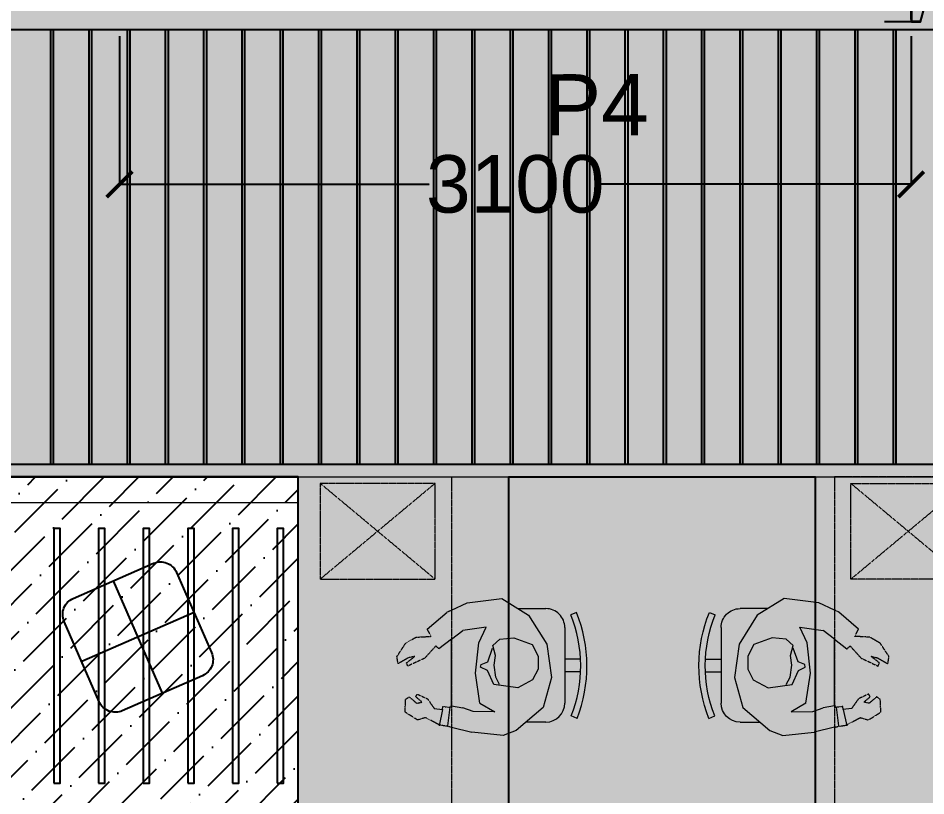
# Model space of a CAD drawing. Header units: millimetres. Extents: x 263321 to 2483465, y 33647 to 614421.
# Drawn here: x 2383300 to 2386855, y 391732 to 394776 of the extents above; entities that cross this region are included whole.
import ezdxf

# ---------------------------------------------------------------- set-up
doc = ezdxf.new("R2010")
doc.units = ezdxf.units.MM
doc.header["$PDMODE"] = 3
doc.linetypes.add('( Hidden )', pattern=[0.375, 0.25, -0.125])
doc.linetypes.add('HIDDEN', pattern=[0.375, 0.25, -0.125])
for name, color, linetype, lineweight in [('A-FURN-HUMAN', 252, 'Continuous', 9), ('A-FURN-MODULAR-CHAIR', 5, 'Continuous', 5), ('A-FURN-MODULAR-PEDESTAL', 253, 'Continuous', 5), ('FURNITURE', 30, 'Continuous', 5), ('TOA-FL-CPT-1', 8, 'Continuous', 5), ('TOA-FURN-LOUNGE', 143, 'Continuous', 9)]:
    doc.layers.add(name, color=color, linetype=linetype, lineweight=lineweight)
for name, color, linetype in [('A-PLAN-DOOR', 7, 'Continuous'), ('CEILING TOA', 250, 'Continuous'), ('FIN WALL GRAPHIC', 10, 'Continuous'), ('FLOORING TOA', 7, 'Continuous'), ('I-FUR', 7, 'Continuous'), ('I-FURN', 7, 'Continuous')]:
    doc.layers.add(name, color=color, linetype=linetype)
doc.styles.add('ARIAL', font='arial.ttf')
doc.styles.add('TEXT @ 150', font='arial.ttf', dxfattribs={"height": 225})
doc.dimstyles.new('DIM @ 150', dxfattribs={"dimtxt": 225, "dimasz": 100, "dimexe": 1, "dimexo": 0, "dimgap": 0.5, "dimtad": 0, "dimdec": 0, "dimzin": 0, "dimdsep": 46, "dimtxsty": 'TEXT @ 150', "dimblk": 'ARCHTICK', "dimcen": -2, "dimclrd": 8, "dimclre": 8, "dimclrt": 256, "dimadec": 0, "dimazin": 0, "dimtfac": 1, "dimtdec": 0, "dimtofl": 0, "dimtmove": 0, "dimatfit": 3, "dimldrblk": 'OPEN90', "dimfxl": 1, "dimtolj": 1, "dimtzin": 0, "dimlwd": -1, "dimlwe": -1, "dimarcsym": 0})

# ---------------------------------------------------------------- blocks, each defined once
blk = doc.blocks.new('A$C3F28102C')
at = {"layer": 'A-PLAN-DOOR'}
h = blk.add_hatch(dxfattribs=at)
h.set_pattern_fill('ANSI31', color=256, style=0)
h.set_pattern_definition([(315, (-1529.3283, 1000.1135), (-0.44194174, -0.44194174), [])])
h.paths.add_polyline_path([(1.3, -14.9), (0, -14.9), (0, 0), (1.3, 0)])
h.paths.add_polyline_path([(1.3, 0.2), (1.3, 0), (0, 0), (0, 1.1, 0.115729)])
h.paths.add_polyline_path([(4.9, -14.9), (3.6, -14.9), (3.6, 0), (4.9, 0)])
h.paths.add_polyline_path([(4.9, 0), (3.6, 0), (3.6, 0.2, 0.115729), (4.9, 1.1)])
at = {"layer": 'A-PLAN-DOOR', "color": 2}
for points in [[(1.3, 0.2), (1.3, -14.9), (0, -14.9), (0, 1.1)], [(3.6, 0.2), (3.6, -14.9), (4.9, -14.9), (4.9, 1.1)]]:
    blk.add_lwpolyline(points, dxfattribs=at)
for radius in [3.42, 2.42]:
    blk.add_circle((2.5, 3.4), radius, dxfattribs=at)
blk = doc.blocks.new('Door 1800')
at = {"layer": 'A-PLAN-DOOR'}
for p, q in [((-879.1, 77.1), (-879.1, 81.7)), ((879.1, 77.1), (879.1, 81.7)), ((844, 0), (-844, 0)), ((-844, 0), (-844, -54.4)), ((0, -54.4), (0, 0)), ((844, 0), (844, -54.4)), ((844, -5.9), (-844, -5.9)), ((844, -48.5), (-844, -48.5)), ((844, -54.4), (-844, -54.4))]:
    blk.add_line(p, q, dxfattribs=at)
for points in [[(-880, -136.5), (-880, -136.5), (-880, 81.7), (-971.8, 81.7)], [(880, -135.6), (880, 81.7), (971.8, 81.7)]]:
    blk.add_lwpolyline(points, dxfattribs=at)
for points in [[(-880, -47.2), (-879.1, -47.2), (-879.1, 74.4), (-880, 74.4)], [(-877.7, -53.1), (-848.7, -53.1), (-848.7, 3.2), (-835.1, 3.2), (-835.1, 31.6), (-848.4, 80.3), (-877.7, 80.3), (-877.7, 72.6), (-879.1, 72.6), (-879.1, 74.4), (-879.1, 81.7), (-847.3, 81.7), (-833.7, 31.8), (-833.7, 1.8), (-847.3, 1.8), (-847.3, -54.4), (-879.1, -54.4), (-879.1, -45.4), (-877.7, -45.4)], [(877.7, -53.1), (848.7, -53.1), (848.7, 3.2), (835.1, 3.2), (835.1, 31.6), (848.4, 80.3), (877.7, 80.3), (877.7, 72.6), (879.1, 72.6), (879.1, 74.4), (879.1, 81.7), (847.3, 81.7), (833.7, 31.8), (833.7, 1.8), (847.3, 1.8), (847.3, -54.4), (879.1, -54.4), (879.1, -45.4), (877.7, -45.4)], [(880, -47.2), (879.1, -47.2), (879.1, 74.4), (880, 74.4)]]:
    blk.add_lwpolyline(points, close=True, dxfattribs=at)
at = {"layer": 'A-PLAN-DOOR', "linetype": 'HIDDEN', "ltscale": 300}
for points in [[(-845.2, -60.8), (-815.3, -60.8), (-815.3, -876.1), (-845.2, -876.1)], [(845.2, -60.8), (815.3, -60.8), (815.3, -876.1), (845.2, -876.1)]]:
    blk.add_lwpolyline(points, close=True, dxfattribs=at)
for centre, start, end in [((-815.3, -60.8), 270, 0.4464), ((815.3, -60.8), 179.5536, 270)]:
    blk.add_arc(centre, 815.3, start, end, dxfattribs=at)
at = {"layer": 'A-PLAN-DOOR', "extrusion": (0, 0, -1), "xscale": -0.9074410163312852, "yscale": 0.9074410163312852, "zscale": -0.9074410163312852, "rotation": 180}
blk.add_blockref('A$C3F28102C', (-847.3, -54.4), dxfattribs=at)
blk = doc.blocks.new('Fire Tower-2700mm')
at = {"layer": 'A-PLAN-DOOR', "xscale": -1.136363636363636, "yscale": 1.136363636387152, "zscale": 1.136363636387152, "rotation": 180}
blk.add_blockref('Door 1800', (2676.2, -7545.2), dxfattribs=at)
blk = doc.blocks.new('CHOREE')
at = {"xscale": -1}
blk.add_blockref('Fire Tower-2700mm', (-8441.5, -1832.2), dxfattribs=at)
blk = doc.blocks.new('BIG CHOORE')
blk.add_blockref('CHOREE', (-2408, -1909))
blk = doc.blocks.new('txhvb')
at = {"layer": 'A-FURN-HUMAN', "color": 8, "lineweight": 5}
for p, q in [((549425.6, -3868.4, 0), (549538.3, -3797, 0)), ((549538.3, -3797, 0), (549669.9, -3778.8, 0)), ((549669.9, -3778.8, 0), (549787.2, -3811.9, 0)), ((549787.2, -3811.9, 0), (549877, -3916.9, 0)), ((549359.8, -3973.3, 0), (549425.6, -3868.4, 0)), ((549877, -3916.9, 0), (549896.8, -3968.3, 0)), ((549377.2, -4109.3, 0), (549359.8, -3973.3, 0)), ((549896.8, -3968.3, 0), (549882.9, -4091.1, 0)), ((549804.2, -4001.1, 0), (549802.9, -4085.6, 0)), ((549533.4, -4063.3, 0), (549472.6, -4034.3, 0)), ((549472.6, -4034.3, 0), (549485.8, -4126, 0)), ((549652, -4076.1, 0), (549533.4, -4063.3, 0)), ((549770.2, -4058.7, 0), (549652, -4076.1, 0)), ((549802.9, -4085.6, 0), (549787.5, -4126, 0)), ((549405.4, -4170.5, 0), (549377.2, -4109.3, 0)), ((549864.3, -4170.5, 0), (549882.9, -4091.1, 0)), ((549519.8, -4170.5, 0), (549485.8, -4126, 0)), ((549780, -4170.5, 0), (549787.5, -4126, 0)), ((549479.7, -4265, 0), (549413.4, -4187.8, 0)), ((549519.8, -4170.5, 0), (549557.1, -4219.4, 0)), ((549795.2, -4204.9, 0), (549782.9, -4203.7, 0)), ((549790.7, -4237.8, 0), (549795.2, -4204.9, 0))]:
    blk.add_line(p, q, dxfattribs=at)
at = {"layer": 'A-FURN-HUMAN', "color": 8, "linetype": '( Hidden )', "lineweight": 5, "ltscale": 2}
for p, q in [((549413.4, -4187.8, 0), (549405.4, -4170.5, 0)), ((549782.9, -4203.7, 0), (549786.4, -4175, 0)), ((549860.7, -4185.9, 0), (549855.8, -4216.9, 0)), ((549864.3, -4170.5, 0), (549860.7, -4185.9, 0)), ((549557.1, -4219.4, 0), (549546, -4231.9, 0)), ((549855.8, -4216.9, 0), (549826.4, -4271.5, 0)), ((549508.3, -4250.5, 0), (549479.7, -4265, 0)), ((549511.8, -4309.5, 0), (549508.3, -4250.5, 0)), ((549546, -4231.9, 0), (549593.7, -4274.9, 0)), ((549734.2, -4304.6, 0), (549752.9, -4264.4, 0)), ((549752.9, -4264.4, 0), (549790.7, -4237.8, 0)), ((549593.7, -4274.9, 0), (549624.9, -4341.5, 0)), ((549765.7, -4285.4, 0), (549745.4, -4310, 0)), ((549770.5, -4306.2, 0), (549765.7, -4285.4, 0)), ((549826.4, -4271.5, 0), (549835.7, -4303.3, 0)), ((549535.7, -4350.2, 0), (549511.8, -4309.5, 0)), ((549612, -4346.4, 0), (549586.8, -4314.1, 0)), ((549586.8, -4314.1, 0), (549592.4, -4339, 0)), ((549745.4, -4310, 0), (549734.2, -4304.6, 0)), ((549745.3, -4335.9, 0), (549770.5, -4306.2, 0)), ((549754.5, -4349.8, 0), (549745.3, -4335.9, 0)), ((549835.7, -4303.3, 0), (549804.9, -4352.2, 0)), ((549587.5, -4384, 0), (549535.7, -4350.2, 0)), ((549592.4, -4339, 0), (549615.6, -4379.5, 0)), ((549624.9, -4341.5, 0), (549612, -4346.4, 0)), ((549804.9, -4352.2, 0), (549754.5, -4349.8, 0)), ((549615.6, -4379.5, 0), (549587.5, -4384, 0))]:
    blk.add_line(p, q, dxfattribs=at)
at = {"layer": 'A-FURN-HUMAN', "color": 8, "linetype": '( Hidden )', "lineweight": 5, "ltscale": 3}
for p, q in [((549780.2, -4174.4, 0), (549780, -4169.8, 0)), ((549786.4, -4175, 0), (549780.2, -4174.4, 0))]:
    blk.add_line(p, q, dxfattribs=at)
at = {"layer": 'A-FURN-HUMAN', "color": 8, "lineweight": 5, "elevation": 0}
for points in [[(549696.3, -3982), (549667.8, -3997), (549621.5, -4003.4), (549583, -3998.4), (549543.8, -4008.4), (549519.5, -3981.3), (549513.6, -3926.6), (549540.8, -3854.7), (549585.6, -3831.3), (549636.2, -3831.3), (549679, -3852.7), (549710.1, -3911), (549696.5, -4004.3), (549641.4, -4029.8), (549629.3, -4056.2), (549618.6, -4054.7), (549608.6, -4028.3), (549555.2, -4009.1)], [(549770.2, -4058.7), (549804.2, -4001.1)], [(549784.9, -4177.3), (549858.8, -4186.3)], [(549795.2, -4204.9), (549858.2, -4218.4)]]:
    blk.add_lwpolyline(points, dxfattribs=at)
at = {"layer": 'A-FURN-MODULAR-CHAIR', "color": 8, "lineweight": 15}
for p, q in [((549473.8, -3726.6, 0), (549769.8, -3726.6, 0)), ((549399.8, -3909.5, 0), (549399.8, -3800.6, 0)), ((549843.8, -3800.6, 0), (549843.8, -3878, 0))]:
    blk.add_line(p, q, dxfattribs=at)
at = {"layer": 'A-FURN-MODULAR-CHAIR', "color": 8, "lineweight": 15, "elevation": 0}
for points in [[(549415.1, -3680.7), (549424.4, -3703.6)], [(549597.3, -3664.5), (549597.3, -3726.6)], [(549646.7, -3664.5), (549646.7, -3726.6)], [(549829.3, -3678.7), (549820, -3701.6)]]:
    blk.add_lwpolyline(points, dxfattribs=at)
blk.add_lwpolyline([(549780, -4169.8, -0.034638), (549769.8, -4170.5), (549519.8, -4170.5)], format="xyb", dxfattribs=at)
at = {"layer": 'A-FURN-MODULAR-CHAIR', "color": 8, "lineweight": 15}
for centre, radius, start, end in [((549624.7, -4196.9, 0), 557.1, 68.458, 112.0994), ((549624.7, -4196.9, 0), 532.5, 68.4839, 112.0994), ((549473.8, -3800.6, 0), 74, 90.0001, 180.0001), ((549769.8, -3800.6, 0), 74, 0.0001, 90.0001)]:
    blk.add_arc(centre, radius, start, end, dxfattribs=at)
at = {"layer": 'A-FURN-MODULAR-PEDESTAL', "color": 20, "linetype": 'HIDDEN', "lineweight": 5, "ltscale": 5}
for p, q in [((549284.5, -4234.5), (548909.5, -4684.5)), ((548909.5, -4234.5), (549284.5, -4684.5))]:
    blk.add_line(p, q, dxfattribs=at)
for points in [[(548884.5, -4170.5), (550384.5, -4170.5), (550384.5, -4770.5), (548884.5, -4770.5)], [(549284.5, -4234.5), (548909.5, -4234.5), (548909.5, -4684.5), (549284.5, -4684.5)]]:
    blk.add_lwpolyline(points, close=True, dxfattribs=at)
blk = doc.blocks.new('_ArchTick')
at = {"color": 0, "linetype": 'ByBlock', "const_width": 0.15}
blk.add_lwpolyline([(-0.5, -0.5), (0.5, 0.5)], dxfattribs=at)
blk = doc.blocks.new('*D365')
at = {"layer": 'Defpoints', "color": 0, "transparency": 16777216}
for p in [(2383696.8, 394705.9), (2386796.8, 394705.9), (2383696.8, 394125.8)]:
    blk.add_point(p, dxfattribs=at)
at = {"layer": 'FIN WALL GRAPHIC', "color": 8, "linetype": 'HIDDEN', "transparency": 16777216}
for p, q in [((2383696.8, 394705.9), (2383696.8, 394124.8)), ((2386796.8, 394705.9), (2386796.8, 394124.8)), ((2383696.8, 394125.8), (2384910.8, 394125.8)), ((2386796.8, 394125.8), (2385582.8, 394125.8))]:
    blk.add_line(p, q, dxfattribs=at)
at = {"layer": 'FIN WALL GRAPHIC', "color": 8, "transparency": 16777216, "xscale": 100, "yscale": 100, "zscale": 100, "rotation": 180}
blk.add_blockref('_ArchTick', (2383696.8, 394125.8), dxfattribs=at)
at = {"layer": 'FIN WALL GRAPHIC', "color": 8, "transparency": 16777216, "xscale": 100, "yscale": 100, "zscale": 100}
blk.add_blockref('_ArchTick', (2386796.8, 394125.8), dxfattribs=at)
at = {"layer": 'FIN WALL GRAPHIC', "transparency": 16777216, "insert": (2385246.8, 394125.8), "char_height": 225, "attachment_point": 5, "style": 'TEXT @ 150'}
blk.add_mtext('\\A1;3100', dxfattribs=at)
blk = doc.blocks.new('_Open90')
at = {"color": 0, "linetype": 'ByBlock'}
for p, q in [((-0.5, 0.5), (0, 0)), ((0, 0), (-1, 0)), ((0, 0), (-0.5, -0.5))]:
    blk.add_line(p, q, dxfattribs=at)
blk = doc.blocks.new('Furniture 61 - Furniture 19_1-206-Level 1')
at = {"layer": 'I-FURN', "linetype": 'Continuous'}
for p, q in [((-280.17, 488.8), (-264.32, 502.58)), ((-265.36, 487.76), (-279.14, 503.61))]:
    blk.add_line(p, q, dxfattribs=at)
at = {"layer": 'I-FURN', "ltscale": 0.005}
blk.add_lwpolyline([(-269.25, 508.24, 0.414214), (-273.48, 508.53), (-284.8, 498.69, 0.414214), (-285.09, 494.46), (-275.25, 483.14, 0.414214), (-271.02, 482.84), (-259.7, 492.68, 0.414214), (-259.4, 496.92)], format="xyb", close=True, dxfattribs=at)

msp = doc.modelspace()

# ---------------------------------------------------------------- hatches: boundary and pattern name
at = {"layer": 'CEILING TOA', "true_color": 0x7aafdf}
h = msp.add_hatch(color=143, dxfattribs=at)
h.dxf.hatch_style = 1
h.paths.add_polyline_path([(2386421.796, 389980.182), (2385221.796, 389980.182), (2385221.796, 392980.182), (2386421.796, 392980.182)])
at = {"layer": 'FLOORING TOA', "true_color": 0xa953a0}
h = msp.add_hatch(dxfattribs=at)
h.set_pattern_fill('ANSI36', color=215, scale=30)
h.set_pattern_definition([(45, (90021.14, 24146.98), (50.5139407, 185.2177825), [238.125, -47.625, 0, -47.625])])
h.paths.add_polyline_path([(2379396.791, 389980.182), (2384396.796, 389980.182), (2384396.796, 392980.182), (2379396.791, 392980.182)])
at = {"layer": 'TOA-FL-CPT-1', "true_color": 0xc7c8ca}
h = msp.add_hatch(dxfattribs=at)
h.set_pattern_fill('AR-PARQ1', color=9, scale=3)
h.set_pattern_definition([(90, (90021.1, 24147), (-914.4, 914.4), [914.4, -914.4]), (90, (90173.5, 24147), (-914.4, 914.4), [914.4, -914.4]), (90, (90325.9, 24147), (-914.4, 914.4), [914.4, -914.4]), (90, (90478.3, 24147), (-914.4, 914.4), [914.4, -914.4]), (90, (90630.7, 24147), (-914.4, 914.4), [914.4, -914.4]), (90, (90783.1, 24147), (-914.4, 914.4), [914.4, -914.4]), (90, (90935.5, 24147), (-914.4, 914.4), [914.4, -914.4]), (0, (90021.1, 25061.4), (914.4, -914.4), [914.4, -914.4]), (0, (90021.1, 25213.8), (914.4, -914.4), [914.4, -914.4]), (0, (90021.1, 25366.2), (914.4, -914.4), [914.4, -914.4]), (0, (90021.1, 25518.6), (914.4, -914.4), [914.4, -914.4]), (0, (90021.1, 25671), (914.4, -914.4), [914.4, -914.4]), (0, (90021.1, 25823.4), (914.4, -914.4), [914.4, -914.4]), (0, (90021.1, 25975.8), (914.4, -914.4), [914.4, -914.4])])
edge = h.paths.add_edge_path()
edge.add_arc((2396128.727, -119195.432), 546828.493, 90.92532943, 95.29958843)
edge.add_line((2345621.769, 425295.567), (2345621.769, 409482.052))
edge.add_line((2345621.769, 409482.052), (2347129.201, 409481.857))
edge.add_arc((2347102.083, 408732.348), 750, 0, 87.9279, ccw=False)
edge.add_line((2347852.083, 408732.348), (2347852.23, 389991.103))
edge.add_line((2347852.23, 389991.103), (2342396.706, 389991.103))
edge.add_line((2342396.706, 389991.103), (2342397.172, 380682.159))
edge.add_line((2342397.172, 380682.159), (2351396.796, 380682.159))
edge.add_line((2351396.796, 380682.159), (2351396.796, 379682.052))
edge.add_line((2351396.796, 379682.052), (2350496.796, 379682.052))
edge.add_line((2350496.796, 379682.052), (2350496.796, 377891.004))
edge.add_arc((2372893.597, 61240.666), 317441.417, 85.95303216, 94.04581501, ccw=False)
edge.add_line((2395296.77, 377890.553), (2395296.77, 379682.052))
edge.add_line((2395296.77, 379682.052), (2394396.796, 379682.052))
edge.add_line((2394396.796, 379682.052), (2394396.796, 380682.052))
edge.add_line((2394396.796, 380682.052), (2405177.531, 380682.052))
edge.add_line((2405177.531, 380682.052), (2405177.531, 389182.052))
edge.add_line((2405177.531, 389182.052), (2406496.796, 389182.052))
edge.add_line((2406496.796, 389182.052), (2406496.796, 383082.052))
edge.add_line((2406496.796, 383082.052), (2408136.796, 383082.052))
edge.add_line((2408136.796, 383082.052), (2408136.796, 389182.052))
edge.add_line((2408136.796, 389182.052), (2413779.159, 389181.861))
edge.add_line((2413779.159, 389181.861), (2414010.251, 390682.052))
edge.add_line((2414010.251, 390682.052), (2405396.796, 390682.052))
edge.add_line((2405396.796, 390682.052), (2405396.796, 411581.926))
edge.add_line((2405396.796, 411581.926), (2403146.796, 411581.926))
edge.add_arc((2403146.796, 411881.926), 300, 180, 270, ccw=False)
edge.add_line((2402846.796, 411881.926), (2402846.796, 413382.052))
edge.add_arc((2403146.796, 413382.052), 300, 90, 180, ccw=False)
edge.add_line((2403146.796, 413682.052), (2417553.202, 413682.052))
edge.add_line((2417553.202, 413682.052), (2417799.7, 415282.257))
edge.add_line((2417799.7, 415282.257), (2411837.001, 415281.729))
edge.add_line((2411837.001, 415281.729), (2411837.001, 417657.174))
edge.add_line((2411837.001, 417657.174), (2416421.528, 417657.174))
edge.add_line((2416421.528, 417657.174), (2416421.528, 418657.174))
edge.add_line((2416421.528, 418657.174), (2411836.796, 418657.174))
edge.add_line((2411836.796, 418657.174), (2411836.796, 421262.052))
edge.add_line((2411836.796, 421262.052), (2410296.796, 421262.052))
edge.add_line((2410296.796, 421262.052), (2410296.796, 415281.575))
edge.add_line((2410296.796, 415281.575), (2402846.796, 415281.575))
edge.add_line((2402846.796, 415281.575), (2402846.796, 424532.052))
edge.add_line((2402846.796, 424532.052), (2402846.796, 424581.286))
edge.add_line((2402846.796, 424581.286), (2395396.796, 424582.052))
edge.add_line((2395396.796, 424582.052), (2395396.796, 423682.052))
edge.add_line((2395396.796, 423682.052), (2394396.796, 423682.052))
edge.add_line((2394396.796, 423682.052), (2394396.796, 424581.86))
edge.add_line((2394396.796, 424581.86), (2387296.514, 424582.052))
edge.add_line((2387296.514, 424582.052), (2387297.806, 427561.749))
h.paths.add_polyline_path([(2357571.796, 409582.052), (2403896.373, 409582.052), (2403899.547, 394952.31), (2375096.795, 394783.782), (2375096.795, 396862.052), (2373596.796, 396864.771), (2373596.796, 394782.052), (2369971.795, 394800.838), (2370046.875, 396862.052), (2368385.069, 396703.686), (2368471.796, 394819.625), (2357571.796, 394782.052)], flags=16)
h.paths.add_polyline_path([(2363596.796, 414832.306), (2384296.459, 414782.218), (2384296.434, 411581.926), (2384538.462, 411581.927), (2384538.462, 409582.052), (2378653.494, 409582.052), (2378650.056, 411581.898), (2363596.796, 411631.98)], flags=16)
h.paths.add_polyline_path([(2392707.043, 411682.849), (2384396.821, 411683.632), (2384396.821, 414782.218), (2392707.043, 414781.434)], flags=16)
h.paths.add_polyline_path([(2400346.796, 422010.357), (2401546.802, 422010.357), (2401546.802, 416210.358), (2400346.796, 416210.358)], flags=16)
h.paths.add_polyline_path([(2349453.189, 392877.837), (2349451.159, 392879.273), (2349451.159, 390061.804), (2349453.189, 390060.368)], flags=16)
h.paths.add_polyline_path([(2379396.791, 389980.182), (2384396.796, 389980.182), (2384396.796, 392980.182), (2379396.791, 392980.182)], flags=16)

# ---------------------------------------------------------------- linework, layer by layer
at = {"layer": 'CEILING TOA'}
for points, elevation in [([(2349352.381, 393030.811), (2403838.381, 393030.811), (2403838.381, 394730.811), (2349352.381, 394730.811)], 0.025), ([(2383426.381, 393030.811), (2383438.381, 393030.811), (2383438.381, 394730.811), (2383426.381, 394730.811)], 0.025), ([(2383576.381, 393030.811), (2383588.381, 393030.811), (2383588.381, 394730.811), (2383576.381, 394730.811)], 0.025), ([(2383726.381, 393030.811), (2383738.381, 393030.811), (2383738.381, 394730.811), (2383726.381, 394730.811)], 0.025), ([(2383876.381, 393030.811), (2383888.381, 393030.811), (2383888.381, 394730.811), (2383876.381, 394730.811)], 0.025), ([(2384026.381, 393030.811), (2384038.381, 393030.811), (2384038.381, 394730.811), (2384026.381, 394730.811)], 0.025), ([(2384176.381, 393030.811), (2384188.381, 393030.811), (2384188.381, 394730.811), (2384176.381, 394730.811)], 0.025), ([(2384326.381, 393030.811), (2384338.381, 393030.811), (2384338.381, 394730.811), (2384326.381, 394730.811)], 0.025), ([(2384476.381, 393030.811), (2384488.381, 393030.811), (2384488.381, 394730.811), (2384476.381, 394730.811)], 0.025), ([(2384626.381, 393030.811), (2384638.381, 393030.811), (2384638.381, 394730.811), (2384626.381, 394730.811)], 0.025), ([(2384776.381, 393030.811), (2384788.381, 393030.811), (2384788.381, 394730.811), (2384776.381, 394730.811)], 0.025), ([(2384926.381, 393030.811), (2384938.381, 393030.811), (2384938.381, 394730.811), (2384926.381, 394730.811)], 0.025), ([(2385076.381, 393030.811), (2385088.381, 393030.811), (2385088.381, 394730.811), (2385076.381, 394730.811)], 0.025), ([(2385226.381, 393030.811), (2385238.381, 393030.811), (2385238.381, 394730.811), (2385226.381, 394730.811)], 0.025), ([(2385376.381, 393030.811), (2385388.381, 393030.811), (2385388.381, 394730.811), (2385376.381, 394730.811)], 0.025), ([(2385526.381, 393030.811), (2385538.381, 393030.811), (2385538.381, 394730.811), (2385526.381, 394730.811)], 0.025), ([(2385676.381, 393030.811), (2385688.381, 393030.811), (2385688.381, 394730.811), (2385676.381, 394730.811)], 0.025), ([(2385826.381, 393030.811), (2385838.381, 393030.811), (2385838.381, 394730.811), (2385826.381, 394730.811)], 0.025), ([(2385976.381, 393030.811), (2385988.381, 393030.811), (2385988.381, 394730.811), (2385976.381, 394730.811)], 0.025), ([(2386126.381, 393030.811), (2386138.381, 393030.811), (2386138.381, 394730.811), (2386126.381, 394730.811)], 0.025), ([(2386276.381, 393030.811), (2386288.381, 393030.811), (2386288.381, 394730.811), (2386276.381, 394730.811)], 0.025), ([(2386426.381, 393030.811), (2386438.381, 393030.811), (2386438.381, 394730.811), (2386426.381, 394730.811)], 0.025), ([(2386576.381, 393030.811), (2386588.381, 393030.811), (2386588.381, 394730.811), (2386576.381, 394730.811)], 0.025), ([(2386726.381, 393030.811), (2386738.381, 393030.811), (2386738.381, 394730.811), (2386726.381, 394730.811)], 0.025), ([(2386421.796, 389980.182), (2385221.796, 389980.182), (2385221.796, 392980.182), (2386421.796, 392980.182)], 0.016), ([(2383439.782, 391782.059), (2383464.782, 391782.059), (2383464.774, 392778.882), (2383439.774, 392778.882)], 0.016), ([(2383614.782, 391782.059), (2383639.782, 391782.059), (2383639.774, 392778.882), (2383614.774, 392778.882)], 0.016), ([(2383789.782, 391782.059), (2383814.782, 391782.059), (2383814.774, 392778.882), (2383789.774, 392778.882)], 0.016), ([(2383964.782, 391782.06), (2383989.782, 391782.06), (2383989.774, 392778.884), (2383964.774, 392778.884)], 0.016), ([(2384139.782, 391782.06), (2384164.782, 391782.06), (2384164.774, 392778.884), (2384139.774, 392778.884)], 0.016), ([(2384314.782, 391782.062), (2384339.782, 391782.062), (2384339.774, 392778.885), (2384314.774, 392778.885)], 0.016)]:
    msp.add_lwpolyline(points, close=True, dxfattribs=dict(at, elevation=elevation))
at = {"layer": 'FLOORING TOA', "elevation": 0.016}
msp.add_lwpolyline([(2379396.791, 389980.182), (2384396.796, 389980.182), (2384396.796, 392980.182), (2379396.791, 392980.182)], close=True, dxfattribs=at)
at = {"layer": 'FURNITURE', "color": 193}
msp.add_line((2403882.889, 392978.875, 0.047), (2349351.335, 392978.875, 0.05), dxfattribs=at)
at = {"layer": 'FURNITURE', "color": 193, "elevation": 0.016}
for points in [[(2379396.782, 392978.875), (2384396.796, 392978.875), (2384396.796, 392878.875), (2379396.782, 392878.875)], [(2379396.782, 392978.875), (2384396.787, 392978.875), (2384396.796, 389980.182), (2379396.791, 389980.182)]]:
    msp.add_lwpolyline(points, close=True, dxfattribs=at)

# ---------------------------------------------------------------- block references
msp.add_blockref('BIG CHOORE', (2401322.534, 406141.239))
at = {"layer": 'I-FUR', "linetype": 'ByBlock', "rotation": 270}
msp.add_blockref('txhvb', (2389167.339, 941864.682), dxfattribs=at)
at = {"layer": 'I-FUR', "linetype": 'ByBlock', "xscale": -1, "rotation": 90}
msp.add_blockref('txhvb', (2382326.252, 941864.682, 0.204), dxfattribs=at)
at = {"layer": 'TOA-FURN-LOUNGE', "xscale": -22.86263778626747, "yscale": 22.86263778626747, "zscale": 22.86263778626747, "rotation": 64.59941976008662}
msp.add_blockref('Furniture 61 - Furniture 19_1-206-Level 1', (2391336.231, 381869.941, -45.589), dxfattribs=at)

# ---------------------------------------------------------------- texts
at = {"layer": 'FIN WALL GRAPHIC', "color": 10, "insert": (2385359.603, 394436.895, 0), "char_height": 240, "width": 472.13453, "attachment_point": 4, "rotation": 0.009988, "style": 'ARIAL'}
msp.add_mtext('P4', dxfattribs=at)

# ---------------------------------------------------------------- dimensions: what is measured, and where the dimension line sits
at = {"layer": 'FIN WALL GRAPHIC'}
dim = msp.add_linear_dim(base=(2383696.796, 394125.822), p1=(2386796.795, 394705.864), p2=(2383696.796, 394705.864), dimstyle='DIM @ 150', override={"dimtxsty": 'TEXT @ 150', "dimldrblk": 'Open90'}, dxfattribs=at)
dim.commit()
dim.dimension.update_dxf_attribs({"geometry": '*D365', "text_midpoint": (2385246.795, 394125.822)})

doc.saveas('drawing.dxf')
